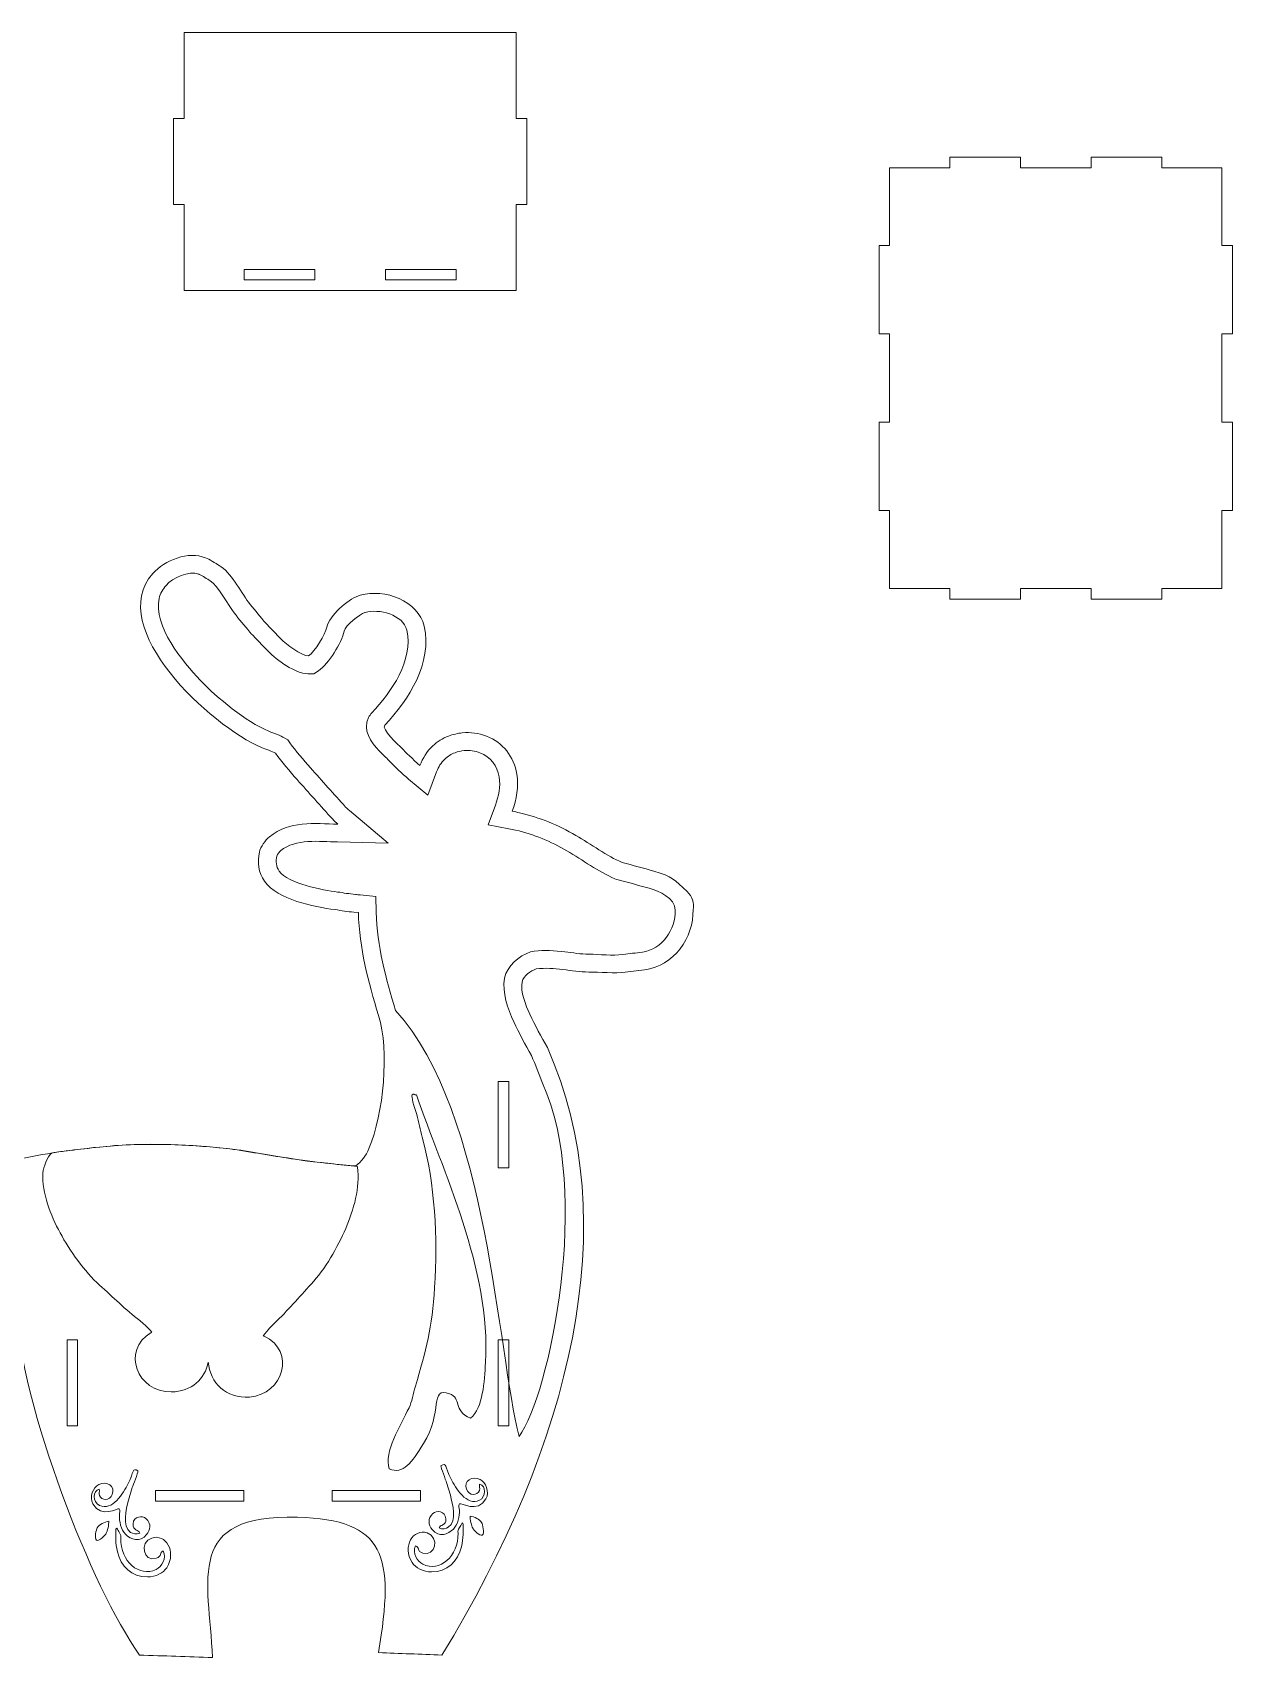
# Model space of a CAD drawing. Header units: centimetres. Extents: x -66 to 64, y -52 to 50.
# Drawn here: x -4 to 63.9, y -51.7 to 40.3 of the extents above; entities that cross this region are included whole.
import ezdxf

# ---------------------------------------------------------------- set-up
doc = ezdxf.new("R2010")
doc.units = ezdxf.units.CM
doc.header["$MEASUREMENT"] = 0
doc.layers.add('layer 1', color=7, linetype='Continuous')

msp = doc.modelspace()

# ---------------------------------------------------------------- linework, layer by layer
at = {"layer": 'layer 1', "color": 250, "lineweight": 9}
for points, knots in [([(4.62192, 25.68553), (4.62192, 25.68553), (23.42192, 25.68553), (23.42192, 25.68553), (23.42192, 25.68553), (23.42192, 25.68553), (23.42192, 30.55219), (23.42192, 30.55219), (23.42192, 30.55219), (23.42192, 30.55219), (24.02192, 30.55219), (24.02192, 30.55219), (24.02192, 30.55219), (24.02192, 30.55219), (24.02192, 35.41887), (24.02192, 35.41887), (24.02192, 35.41887), (24.02192, 35.41887), (23.42192, 35.41887), (23.42192, 35.41887), (23.42192, 35.41887), (23.42192, 35.41887), (23.42192, 40.28553), (23.42192, 40.28553), (23.42192, 40.28553), (23.42192, 40.28553), (4.62192, 40.28553), (4.62192, 40.28553), (4.62192, 40.28553), (4.62192, 40.28553), (4.62192, 35.41887), (4.62192, 35.41887), (4.62192, 35.41887), (4.62192, 35.41887), (4.02192, 35.41887), (4.02192, 35.41887), (4.02192, 35.41887), (4.02192, 35.41887), (4.02192, 30.55219), (4.02192, 30.55219), (4.02192, 30.55219), (4.02192, 30.55219), (4.62192, 30.55219), (4.62192, 30.55219), (4.62192, 30.55219), (4.62192, 30.55219), (4.62192, 25.68553), (4.62192, 25.68553)], [0, 0, 0, 0, 0.07692308, 0.07692308, 0.07692308, 0.07692308, 0.15384615, 0.15384615, 0.15384615, 0.15384615, 0.23076923, 0.23076923, 0.23076923, 0.23076923, 0.30769231, 0.30769231, 0.30769231, 0.30769231, 0.38461538, 0.38461538, 0.38461538, 0.38461538, 0.46153846, 0.46153846, 0.46153846, 0.46153846, 0.53846154, 0.53846154, 0.53846154, 0.53846154, 0.61538462, 0.61538462, 0.61538462, 0.61538462, 0.69230769, 0.69230769, 0.69230769, 0.69230769, 0.76923077, 0.76923077, 0.76923077, 0.76923077, 0.84615385, 0.84615385, 0.84615385, 0.84615385, 1, 1, 1, 1]), ([(63.94923, 13.23454), (63.94923, 13.23454), (63.94923, 18.23454), (63.94923, 18.23454), (63.94923, 18.23454), (63.94923, 18.23454), (63.34923, 18.23454), (63.34923, 18.23454), (63.34923, 18.23454), (63.34923, 18.23454), (63.34923, 23.23453), (63.34923, 23.23453), (63.34923, 23.23453), (63.34923, 23.23453), (63.94923, 23.23453), (63.94923, 23.23453), (63.94923, 23.23453), (63.94923, 23.23453), (63.94923, 28.23453), (63.94923, 28.23453), (63.94923, 28.23453), (63.94923, 28.23453), (63.34923, 28.23453), (63.34923, 28.23453), (63.34923, 28.23453), (63.34923, 28.23453), (63.34923, 32.63453), (63.34923, 32.63453), (63.34923, 32.63453), (63.34923, 32.63453), (59.94923, 32.63453), (59.94923, 32.63453), (59.94923, 32.63453), (59.94923, 32.63453), (59.94923, 33.23453), (59.94923, 33.23453), (59.94923, 33.23453), (59.94923, 33.23453), (55.94923, 33.23453), (55.94923, 33.23453), (55.94923, 33.23453), (55.94923, 33.23453), (55.94923, 32.63453), (55.94923, 32.63453), (55.94923, 32.63453), (55.94923, 32.63453), (51.94924, 32.63453), (51.94924, 32.63453), (51.94924, 32.63453), (51.94924, 32.63453), (51.94924, 33.23453), (51.94924, 33.23453), (51.94924, 33.23453), (51.94924, 33.23453), (47.94924, 33.23453), (47.94924, 33.23453), (47.94924, 33.23453), (47.94924, 33.23453), (47.94924, 32.63453), (47.94924, 32.63453), (47.94924, 32.63453), (47.94924, 32.63453), (44.54924, 32.63453), (44.54924, 32.63453), (44.54924, 32.63453), (44.54924, 32.63453), (44.54924, 28.23453), (44.54924, 28.23453), (44.54924, 28.23453), (44.54924, 28.23453), (43.94924, 28.23453), (43.94924, 28.23453), (43.94924, 28.23453), (43.94924, 28.23453), (43.94924, 23.23453), (43.94924, 23.23453), (43.94924, 23.23453), (43.94924, 23.23453), (44.54924, 23.23453), (44.54924, 23.23453), (44.54924, 23.23453), (44.54924, 23.23453), (44.54924, 18.23454), (44.54924, 18.23454), (44.54924, 18.23454), (44.54924, 18.23454), (43.94924, 18.23454), (43.94924, 18.23454), (43.94924, 18.23454), (43.94924, 18.23454), (43.94924, 13.23454), (43.94924, 13.23454), (43.94924, 13.23454), (43.94924, 13.23454), (44.54924, 13.23454), (44.54924, 13.23454), (44.54924, 13.23454), (44.54924, 13.23454), (44.54924, 8.83454), (44.54924, 8.83454), (44.54924, 8.83454), (44.54924, 8.83454), (47.94924, 8.83454), (47.94924, 8.83454), (47.94924, 8.83454), (47.94924, 8.83454), (47.94924, 8.23454), (47.94924, 8.23454), (47.94924, 8.23454), (47.94924, 8.23454), (51.94924, 8.23454), (51.94924, 8.23454), (51.94924, 8.23454), (51.94924, 8.23454), (51.94924, 8.83454), (51.94924, 8.83454), (51.94924, 8.83454), (51.94924, 8.83454), (55.94923, 8.83454), (55.94923, 8.83454), (55.94923, 8.83454), (55.94923, 8.83454), (55.94923, 8.23454), (55.94923, 8.23454), (55.94923, 8.23454), (55.94923, 8.23454), (59.94923, 8.23454), (59.94923, 8.23454), (59.94923, 8.23454), (59.94923, 8.23454), (59.94923, 8.83454), (59.94923, 8.83454), (59.94923, 8.83454), (59.94923, 8.83454), (63.34923, 8.83454), (63.34923, 8.83454), (63.34923, 8.83454), (63.34923, 8.83454), (63.34923, 13.23454), (63.34923, 13.23454), (63.34923, 13.23454), (63.34923, 13.23454), (63.94923, 13.23454), (63.94923, 13.23454)], [0, 0, 0, 0, 0.02702703, 0.02702703, 0.02702703, 0.02702703, 0.05405405, 0.05405405, 0.05405405, 0.05405405, 0.08108108, 0.08108108, 0.08108108, 0.08108108, 0.10810811, 0.10810811, 0.10810811, 0.10810811, 0.13513514, 0.13513514, 0.13513514, 0.13513514, 0.16216216, 0.16216216, 0.16216216, 0.16216216, 0.18918919, 0.18918919, 0.18918919, 0.18918919, 0.21621622, 0.21621622, 0.21621622, 0.21621622, 0.24324324, 0.24324324, 0.24324324, 0.24324324, 0.27027027, 0.27027027, 0.27027027, 0.27027027, 0.2972973, 0.2972973, 0.2972973, 0.2972973, 0.32432432, 0.32432432, 0.32432432, 0.32432432, 0.35135135, 0.35135135, 0.35135135, 0.35135135, 0.37837838, 0.37837838, 0.37837838, 0.37837838, 0.40540541, 0.40540541, 0.40540541, 0.40540541, 0.43243243, 0.43243243, 0.43243243, 0.43243243, 0.45945946, 0.45945946, 0.45945946, 0.45945946, 0.48648649, 0.48648649, 0.48648649, 0.48648649, 0.51351351, 0.51351351, 0.51351351, 0.51351351, 0.54054054, 0.54054054, 0.54054054, 0.54054054, 0.56756757, 0.56756757, 0.56756757, 0.56756757, 0.59459459, 0.59459459, 0.59459459, 0.59459459, 0.62162162, 0.62162162, 0.62162162, 0.62162162, 0.64864865, 0.64864865, 0.64864865, 0.64864865, 0.67567568, 0.67567568, 0.67567568, 0.67567568, 0.7027027, 0.7027027, 0.7027027, 0.7027027, 0.72972973, 0.72972973, 0.72972973, 0.72972973, 0.75675676, 0.75675676, 0.75675676, 0.75675676, 0.78378378, 0.78378378, 0.78378378, 0.78378378, 0.81081081, 0.81081081, 0.81081081, 0.81081081, 0.83783784, 0.83783784, 0.83783784, 0.83783784, 0.86486486, 0.86486486, 0.86486486, 0.86486486, 0.89189189, 0.89189189, 0.89189189, 0.89189189, 0.91891892, 0.91891892, 0.91891892, 0.91891892, 0.94594595, 0.94594595, 0.94594595, 0.94594595, 1, 1, 1, 1]), ([(8.02192, 26.28553), (8.02192, 26.28553), (12.02192, 26.28553), (12.02192, 26.28553), (12.02192, 26.28553), (12.02192, 26.28553), (12.02192, 26.88553), (12.02192, 26.88553), (12.02192, 26.88553), (12.02192, 26.88553), (8.02192, 26.88553), (8.02192, 26.88553), (8.02192, 26.88553), (8.02192, 26.88553), (8.02192, 26.28553), (8.02192, 26.28553)], [0, 0, 0, 0, 0.2, 0.2, 0.2, 0.2, 0.4, 0.4, 0.4, 0.4, 0.6, 0.6, 0.6, 0.6, 1, 1, 1, 1]), ([(16.02192, 26.28553), (16.02192, 26.28553), (20.02192, 26.28553), (20.02192, 26.28553), (20.02192, 26.28553), (20.02192, 26.28553), (20.02192, 26.88553), (20.02192, 26.88553), (20.02192, 26.88553), (20.02192, 26.88553), (16.02192, 26.88553), (16.02192, 26.88553), (16.02192, 26.88553), (16.02192, 26.88553), (16.02192, 26.28553), (16.02192, 26.28553)], [0, 0, 0, 0, 0.2, 0.2, 0.2, 0.2, 0.4, 0.4, 0.4, 0.4, 0.6, 0.6, 0.6, 0.6, 1, 1, 1, 1]), ([(14.35032, -23.84317), (14.65976, -23.58425), (14.91388, -23.26359), (15.08466, -22.86079), (15.08466, -22.86079), (15.92802, -20.87196), (16.24682, -17.32056), (15.6323, -15.33706), (15.6323, -15.33706), (15.02648, -13.3817), (14.54388, -11.51884), (14.48798, -9.50848), (14.48798, -9.50848), (14.48798, -9.50848), (14.22762, -9.48472), (14.22762, -9.48472), (14.22762, -9.48472), (13.88382, -9.453), (13.51884, -9.38852), (13.17413, -9.34118), (13.17413, -9.34118), (11.96149, -9.1749), (9.91313, -8.7891), (9.17779, -7.7309), (9.17779, -7.7309), (8.83493, -7.23752), (8.76117, -6.65862), (8.88755, -6.07928), (8.88755, -6.07928), (8.95145, -5.7865), (9.22693, -5.40774), (9.45573, -5.21998), (9.45573, -5.21998), (10.57327, -4.30278), (12.00141, -4.47268), (13.33246, -4.50278), (13.33246, -4.50278), (13.22596, -4.4129), (13.12519, -4.32862), (13.01651, -4.20754), (13.01651, -4.20754), (12.35271, -3.46788), (11.68035, -2.7313), (11.02013, -1.97892), (11.02013, -1.97892), (10.60627, -1.50722), (10.15519, -0.99996), (9.79119, -0.48786), (9.79119, -0.48786), (9.64031, -0.39268), (9.19517, -0.24338), (9.03593, -0.17676), (9.03593, -0.17676), (6.12147, 1.04206), (0.13457, 6.61548), (2.85077, 9.67282), (2.85077, 9.67282), (3.52225, 10.42874), (4.87559, 10.96658), (5.84159, 10.5648), (5.84159, 10.5648), (6.06167, 10.48386), (6.40071, 10.25584), (6.60999, 10.13644), (6.60999, 10.13644), (7.27179, 9.75906), (7.81331, 8.67196), (8.26881, 8.05664), (8.26881, 8.05664), (8.54179, 7.68786), (8.84983, 7.34922), (9.13429, 6.98988), (9.13429, 6.98988), (9.13429, 6.98988), (10.10455, 5.98388), (10.10455, 5.98388), (10.10455, 5.98388), (10.39257, 5.6854), (11.26243, 5.02336), (11.66655, 5.01102), (11.66655, 5.01102), (12.03857, 5.26456), (12.61437, 6.23602), (12.70511, 6.63976), (12.70511, 6.63976), (12.86111, 7.33384), (13.85174, 8.16736), (14.49286, 8.41568), (14.49286, 8.41568), (14.52926, 8.4298), (14.56088, 8.44026), (14.59852, 8.45068), (14.59852, 8.45068), (15.98118, 8.8337), (17.8769, 8.13928), (18.2111, 6.69022), (18.2111, 6.69022), (18.68282, 4.64492), (17.35648, 2.54748), (15.98654, 1.10318), (15.98654, 1.10318), (15.75998, 0.86432), (16.7552, -0.00334), (16.96274, -0.22216), (16.96274, -0.22216), (17.14142, -0.41062), (17.56848, -0.84178), (17.9747, -1.18392), (17.9747, -1.18392), (18.13492, -0.76044), (18.3544, -0.39394), (18.69184, -0.08064), (18.69184, -0.08064), (18.95418, 0.163), (19.2621, 0.35202), (19.59616, 0.48014), (19.59616, 0.48014), (19.84414, 0.57524), (20.10474, 0.63616), (20.369, 0.66214), (20.369, 0.66214), (20.83092, 0.70754), (21.30226, 0.6459), (21.73504, 0.4773), (21.73504, 0.4773), (22.66986, 0.11308), (23.29062, -0.68618), (23.45138, -1.67266), (23.45138, -1.67266), (23.56634, -2.37812), (23.4409, -3.0963), (23.19334, -3.77336), (23.19334, -3.77336), (23.33256, -3.80024), (23.4715, -3.8292), (23.6105, -3.86118), (23.6105, -3.86118), (24.74514, -4.12244), (25.79796, -4.55426), (26.8009, -5.14588), (26.8009, -5.14588), (27.63162, -5.63586), (28.56582, -6.29954), (29.41798, -6.6808), (29.41798, -6.6808), (30.02086, -6.82684), (30.6195, -6.99228), (31.21498, -7.16568), (31.21498, -7.16568), (32.24338, -7.4651), (32.37144, -7.63848), (33.09122, -8.3168), (33.09122, -8.3168), (33.37908, -8.58808), (33.49882, -8.96074), (33.42396, -9.34274), (33.42396, -9.34274), (33.4644, -10.9223), (32.34176, -12.52666), (30.68446, -12.73984), (30.68446, -12.73984), (30.68446, -12.73984), (29.5849, -12.88126), (29.5849, -12.88126), (29.5849, -12.88126), (29.02608, -12.95288), (28.11896, -12.87548), (27.52264, -12.86872), (27.52264, -12.86872), (26.55194, -12.85758), (25.58216, -12.56934), (24.5537, -12.68832), (24.5537, -12.68832), (24.2409, -12.79368), (23.82122, -13.0749), (23.75334, -13.4179), (23.75334, -13.4179), (23.64298, -13.9765), (23.95912, -14.75732), (24.19124, -15.25224), (24.19124, -15.25224), (24.49382, -15.89742), (24.82874, -16.52446), (25.18092, -17.14372), (25.18092, -17.14372), (29.6277, -26.97633), (26.49422, -39.64033), (19.21094, -51.51267), (19.21094, -51.51267), (18.01486, -51.46667), (16.8188, -51.42067), (15.62274, -51.37467), (15.62274, -51.37467), (16.55846, -45.88933), (16.02936, -43.84829), (11.03649, -43.71817), (11.03649, -43.71817), (4.67141, -43.55235), (6.00967, -47.11303), (6.23811, -51.65071), (6.23811, -51.65071), (4.85801, -51.60469), (3.47795, -51.55869), (2.09785, -51.51267), (2.09785, -51.51267), (-0.63465, -47.58109), (-4.51701, -37.75785), (-4.96723, -31.49061), (-4.96723, -31.49061), (-5.97295, -31.73849), (-7.05067, -31.84411), (-8.07617, -31.73459), (-8.07617, -31.73459), (-9.18197, -31.61651), (-10.36681, -31.21149), (-11.16909, -30.41319), (-11.16909, -30.41319), (-11.71459, -29.87043), (-12.09439, -29.20095), (-11.99135, -28.40669), (-11.99135, -28.40669), (-11.89583, -27.67047), (-11.42457, -27.13095), (-10.93357, -26.61617), (-10.93357, -26.61617), (-8.18933, -23.73911), (-3.56167, -23.09081), (0.22181, -22.73481), (0.22181, -22.73481), (2.50225, -22.51855), (5.69199, -22.61639), (7.95143, -22.98525), (7.95143, -22.98525), (9.08177, -23.16979), (10.20813, -23.36325), (11.34203, -23.52767), (11.34203, -23.52767), (11.95057, -23.61589), (13.51808, -23.76541), (14.35032, -23.84317)], [0, 0, 0, 0, 0.01639344, 0.01639344, 0.01639344, 0.01639344, 0.03278689, 0.03278689, 0.03278689, 0.03278689, 0.04918033, 0.04918033, 0.04918033, 0.04918033, 0.06557377, 0.06557377, 0.06557377, 0.06557377, 0.08196721, 0.08196721, 0.08196721, 0.08196721, 0.09836066, 0.09836066, 0.09836066, 0.09836066, 0.1147541, 0.1147541, 0.1147541, 0.1147541, 0.13114754, 0.13114754, 0.13114754, 0.13114754, 0.14754098, 0.14754098, 0.14754098, 0.14754098, 0.16393443, 0.16393443, 0.16393443, 0.16393443, 0.18032787, 0.18032787, 0.18032787, 0.18032787, 0.19672131, 0.19672131, 0.19672131, 0.19672131, 0.21311475, 0.21311475, 0.21311475, 0.21311475, 0.2295082, 0.2295082, 0.2295082, 0.2295082, 0.24590164, 0.24590164, 0.24590164, 0.24590164, 0.26229508, 0.26229508, 0.26229508, 0.26229508, 0.27868852, 0.27868852, 0.27868852, 0.27868852, 0.29508197, 0.29508197, 0.29508197, 0.29508197, 0.31147541, 0.31147541, 0.31147541, 0.31147541, 0.32786885, 0.32786885, 0.32786885, 0.32786885, 0.3442623, 0.3442623, 0.3442623, 0.3442623, 0.36065574, 0.36065574, 0.36065574, 0.36065574, 0.37704918, 0.37704918, 0.37704918, 0.37704918, 0.39344262, 0.39344262, 0.39344262, 0.39344262, 0.40983607, 0.40983607, 0.40983607, 0.40983607, 0.42622951, 0.42622951, 0.42622951, 0.42622951, 0.44262295, 0.44262295, 0.44262295, 0.44262295, 0.45901639, 0.45901639, 0.45901639, 0.45901639, 0.47540984, 0.47540984, 0.47540984, 0.47540984, 0.49180328, 0.49180328, 0.49180328, 0.49180328, 0.50819672, 0.50819672, 0.50819672, 0.50819672, 0.52459016, 0.52459016, 0.52459016, 0.52459016, 0.54098361, 0.54098361, 0.54098361, 0.54098361, 0.55737705, 0.55737705, 0.55737705, 0.55737705, 0.57377049, 0.57377049, 0.57377049, 0.57377049, 0.59016393, 0.59016393, 0.59016393, 0.59016393, 0.60655738, 0.60655738, 0.60655738, 0.60655738, 0.62295082, 0.62295082, 0.62295082, 0.62295082, 0.63934426, 0.63934426, 0.63934426, 0.63934426, 0.6557377, 0.6557377, 0.6557377, 0.6557377, 0.67213115, 0.67213115, 0.67213115, 0.67213115, 0.68852459, 0.68852459, 0.68852459, 0.68852459, 0.70491803, 0.70491803, 0.70491803, 0.70491803, 0.72131148, 0.72131148, 0.72131148, 0.72131148, 0.73770492, 0.73770492, 0.73770492, 0.73770492, 0.75409836, 0.75409836, 0.75409836, 0.75409836, 0.7704918, 0.7704918, 0.7704918, 0.7704918, 0.78688525, 0.78688525, 0.78688525, 0.78688525, 0.80327869, 0.80327869, 0.80327869, 0.80327869, 0.81967213, 0.81967213, 0.81967213, 0.81967213, 0.83606557, 0.83606557, 0.83606557, 0.83606557, 0.85245902, 0.85245902, 0.85245902, 0.85245902, 0.86885246, 0.86885246, 0.86885246, 0.86885246, 0.8852459, 0.8852459, 0.8852459, 0.8852459, 0.90163934, 0.90163934, 0.90163934, 0.90163934, 0.91803279, 0.91803279, 0.91803279, 0.91803279, 0.93442623, 0.93442623, 0.93442623, 0.93442623, 0.95081967, 0.95081967, 0.95081967, 0.95081967, 0.96721311, 0.96721311, 0.96721311, 0.96721311, 1, 1, 1, 1]), ([(18.80074, -30.71531), (18.97932, -27.90039), (18.82792, -24.86257), (18.09976, -22.22011), (18.09976, -22.22011), (17.98112, -21.78959), (17.92952, -21.37149), (17.78642, -20.93064), (17.78642, -20.93064), (17.25266, -19.28548), (17.66334, -19.91394), (17.77266, -19.81112), (17.77266, -19.81112), (19.2354, -24.09541), (22.00976, -29.71925), (21.68324, -34.96391), (21.68324, -34.96391), (21.61506, -36.06221), (21.55064, -37.48819), (20.82768, -38.11695), (20.82768, -38.11695), (19.8165, -37.66841), (20.34114, -36.97059), (19.64084, -36.72633), (19.64084, -36.72633), (18.4839, -36.32273), (19.30972, -37.76963), (18.17076, -39.54985), (18.17076, -39.54985), (17.4871, -40.61833), (17.0327, -41.32573), (16.23448, -40.97351), (16.23448, -40.97351), (15.91424, -40.01487), (16.85866, -38.56595), (17.3558, -37.52155), (17.3558, -37.52155), (17.51754, -37.18191), (17.5896, -36.74063), (17.71898, -36.30009), (17.71898, -36.30009), (18.31358, -34.27535), (18.65564, -33.00233), (18.80074, -30.71531)], [0, 0, 0, 0, 0.08333333, 0.08333333, 0.08333333, 0.08333333, 0.16666667, 0.16666667, 0.16666667, 0.16666667, 0.25, 0.25, 0.25, 0.25, 0.33333333, 0.33333333, 0.33333333, 0.33333333, 0.41666667, 0.41666667, 0.41666667, 0.41666667, 0.5, 0.5, 0.5, 0.5, 0.58333333, 0.58333333, 0.58333333, 0.58333333, 0.66666667, 0.66666667, 0.66666667, 0.66666667, 0.75, 0.75, 0.75, 0.75, 0.83333333, 0.83333333, 0.83333333, 0.83333333, 1, 1, 1, 1]), ([(23.00204, -19.07226), (23.00204, -19.07226), (22.40204, -19.07226), (22.40204, -19.07226), (22.40204, -19.07226), (22.40204, -19.07226), (22.40204, -23.93893), (22.40204, -23.93893), (22.40204, -23.93893), (22.40204, -23.93893), (23.00204, -23.93893), (23.00204, -23.93893)], [0, 0, 0, 0, 0.25, 0.25, 0.25, 0.25, 0.5, 0.5, 0.5, 0.5, 1, 1, 1, 1]), ([(-1.99795, -38.53893), (-1.99795, -38.53893), (-1.39795, -38.53893), (-1.39795, -38.53893), (-1.39795, -38.53893), (-1.39795, -38.53893), (-1.39795, -33.67225), (-1.39795, -33.67225), (-1.39795, -33.67225), (-1.39795, -33.67225), (-1.99795, -33.67225), (-1.99795, -33.67225)], [0, 0, 0, 0, 0.25, 0.25, 0.25, 0.25, 0.5, 0.5, 0.5, 0.5, 1, 1, 1, 1]), ([(23.00204, -33.67225), (23.00204, -33.67225), (22.40204, -33.67225), (22.40204, -33.67225), (22.40204, -33.67225), (22.40204, -33.67225), (22.40204, -38.53893), (22.40204, -38.53893), (22.40204, -38.53893), (22.40204, -38.53893), (23.00204, -38.53893), (23.00204, -38.53893)], [0, 0, 0, 0, 0.25, 0.25, 0.25, 0.25, 0.5, 0.5, 0.5, 0.5, 1, 1, 1, 1]), ([(-0.17537, -42.12823), (-0.54477, -42.20299), (-0.55105, -42.85923), (-0.16665, -43.04565), (-0.16665, -43.04565), (0.56079, -43.39839), (1.19343, -42.34599), (1.46141, -41.81119), (1.46141, -41.81119), (1.79959, -41.13625), (1.67285, -40.88697), (2.01355, -41.09559), (2.01355, -41.09559), (2.02087, -41.20289), (1.75077, -41.89511), (1.69771, -42.03191), (1.69771, -42.03191), (1.69771, -42.03191), (1.47587, -42.75805), (1.47587, -42.75805), (1.47587, -42.75805), (1.36793, -43.26171), (1.08321, -44.21787), (1.60149, -44.56977), (1.60149, -44.56977), (1.71421, -44.64629), (1.94361, -44.72497), (2.11515, -44.60837), (2.11515, -44.60837), (2.07271, -44.40931), (1.71717, -44.49127), (1.73851, -44.09299), (1.73851, -44.09299), (1.76317, -43.63289), (2.28721, -43.61849), (2.46777, -43.78697), (2.46777, -43.78697), (2.78905, -44.08681), (2.72849, -44.42857), (2.50743, -44.69917), (2.50743, -44.69917), (2.12405, -45.16843), (1.60701, -44.98203), (1.30597, -44.67257), (1.30597, -44.67257), (1.06183, -44.42159), (0.94563, -43.93975), (0.96745, -43.59735), (0.96745, -43.59735), (0.97525, -43.47483), (1.03637, -43.33991), (0.95837, -43.24527), (0.95837, -43.24527), (0.85697, -43.17099), (-0.04707, -43.80949), (-0.52909, -42.96401), (-0.52909, -42.96401), (-0.75411, -42.56931), (-0.51685, -42.01979), (-0.20331, -41.86595), (-0.20331, -41.86595), (0.24585, -41.64561), (0.75261, -41.93637), (0.56327, -42.42549), (0.56327, -42.42549), (0.41351, -42.81233), (-0.05303, -42.78317), (-0.15845, -42.48897), (-0.15845, -42.48897), (-0.21971, -42.31797), (-0.12543, -42.31615), (-0.17537, -42.12823)], [0, 0, 0, 0, 0.05263158, 0.05263158, 0.05263158, 0.05263158, 0.10526316, 0.10526316, 0.10526316, 0.10526316, 0.15789474, 0.15789474, 0.15789474, 0.15789474, 0.21052632, 0.21052632, 0.21052632, 0.21052632, 0.26315789, 0.26315789, 0.26315789, 0.26315789, 0.31578947, 0.31578947, 0.31578947, 0.31578947, 0.36842105, 0.36842105, 0.36842105, 0.36842105, 0.42105263, 0.42105263, 0.42105263, 0.42105263, 0.47368421, 0.47368421, 0.47368421, 0.47368421, 0.52631579, 0.52631579, 0.52631579, 0.52631579, 0.57894737, 0.57894737, 0.57894737, 0.57894737, 0.63157895, 0.63157895, 0.63157895, 0.63157895, 0.68421053, 0.68421053, 0.68421053, 0.68421053, 0.73684211, 0.73684211, 0.73684211, 0.73684211, 0.78947368, 0.78947368, 0.78947368, 0.78947368, 0.84210526, 0.84210526, 0.84210526, 0.84210526, 0.89473684, 0.89473684, 0.89473684, 0.89473684, 1, 1, 1, 1]), ([(21.3507, -41.83909), (21.7201, -41.91385), (21.72638, -42.57009), (21.34198, -42.75651), (21.34198, -42.75651), (20.61454, -43.10925), (19.9819, -42.05685), (19.71392, -41.52205), (19.71392, -41.52205), (19.37574, -40.84711), (19.50248, -40.59783), (19.16178, -40.80645), (19.16178, -40.80645), (19.15446, -40.91375), (19.42456, -41.60597), (19.47762, -41.74277), (19.47762, -41.74277), (19.47762, -41.74277), (19.69946, -42.46891), (19.69946, -42.46891), (19.69946, -42.46891), (19.8074, -42.97257), (20.09212, -43.92873), (19.57384, -44.28063), (19.57384, -44.28063), (19.46112, -44.35715), (19.23172, -44.43583), (19.06018, -44.31923), (19.06018, -44.31923), (19.10262, -44.12017), (19.45816, -44.20213), (19.43682, -43.80385), (19.43682, -43.80385), (19.41216, -43.34375), (18.88812, -43.32935), (18.70756, -43.49783), (18.70756, -43.49783), (18.38628, -43.79767), (18.44684, -44.13943), (18.6679, -44.41003), (18.6679, -44.41003), (19.05128, -44.87929), (19.56832, -44.69289), (19.86936, -44.38343), (19.86936, -44.38343), (20.1135, -44.13245), (20.2297, -43.65061), (20.20788, -43.30821), (20.20788, -43.30821), (20.20008, -43.18569), (20.13896, -43.05077), (20.21696, -42.95613), (20.21696, -42.95613), (20.31836, -42.88185), (21.2224, -43.52035), (21.70442, -42.67487), (21.70442, -42.67487), (21.92944, -42.28017), (21.69218, -41.73065), (21.37864, -41.57681), (21.37864, -41.57681), (20.92948, -41.35647), (20.42272, -41.64723), (20.61206, -42.13635), (20.61206, -42.13635), (20.76182, -42.52319), (21.22836, -42.49403), (21.33378, -42.19983), (21.33378, -42.19983), (21.39504, -42.02883), (21.30076, -42.02701), (21.3507, -41.83909)], [0, 0, 0, 0, 0.05263158, 0.05263158, 0.05263158, 0.05263158, 0.10526316, 0.10526316, 0.10526316, 0.10526316, 0.15789474, 0.15789474, 0.15789474, 0.15789474, 0.21052632, 0.21052632, 0.21052632, 0.21052632, 0.26315789, 0.26315789, 0.26315789, 0.26315789, 0.31578947, 0.31578947, 0.31578947, 0.31578947, 0.36842105, 0.36842105, 0.36842105, 0.36842105, 0.42105263, 0.42105263, 0.42105263, 0.42105263, 0.47368421, 0.47368421, 0.47368421, 0.47368421, 0.52631579, 0.52631579, 0.52631579, 0.52631579, 0.57894737, 0.57894737, 0.57894737, 0.57894737, 0.63157895, 0.63157895, 0.63157895, 0.63157895, 0.68421053, 0.68421053, 0.68421053, 0.68421053, 0.73684211, 0.73684211, 0.73684211, 0.73684211, 0.78947368, 0.78947368, 0.78947368, 0.78947368, 0.84210526, 0.84210526, 0.84210526, 0.84210526, 0.89473684, 0.89473684, 0.89473684, 0.89473684, 1, 1, 1, 1]), ([(8.00205, -42.80559), (8.00205, -42.80559), (3.00205, -42.80559), (3.00205, -42.80559), (3.00205, -42.80559), (3.00205, -42.80559), (3.00205, -42.20559), (3.00205, -42.20559), (3.00205, -42.20559), (3.00205, -42.20559), (8.00205, -42.20559), (8.00205, -42.20559), (8.00205, -42.20559), (8.00205, -42.20559), (8.00205, -42.80559), (8.00205, -42.80559)], [0, 0, 0, 0, 0.2, 0.2, 0.2, 0.2, 0.4, 0.4, 0.4, 0.4, 0.6, 0.6, 0.6, 0.6, 1, 1, 1, 1]), ([(18.00204, -42.80559), (18.00204, -42.80559), (13.00205, -42.80559), (13.00205, -42.80559), (13.00205, -42.80559), (13.00205, -42.80559), (13.00205, -42.20559), (13.00205, -42.20559), (13.00205, -42.20559), (13.00205, -42.20559), (18.00204, -42.20559), (18.00204, -42.20559), (18.00204, -42.20559), (18.00204, -42.20559), (18.00204, -42.80559), (18.00204, -42.80559)], [0, 0, 0, 0, 0.2, 0.2, 0.2, 0.2, 0.4, 0.4, 0.4, 0.4, 0.6, 0.6, 0.6, 0.6, 1, 1, 1, 1]), ([(0.36011, -43.93497), (0.38987, -44.11061), (0.27451, -44.52129), (0.21719, -44.62767), (0.21719, -44.62767), (0.18207, -44.69283), (-0.18083, -45.10623), (-0.32281, -45.00953), (-0.32281, -45.00953), (-0.47867, -44.90335), (-0.33825, -44.40097), (-0.28545, -44.30563), (-0.28545, -44.30563), (-0.18411, -44.12251), (0.14171, -43.98697), (0.36011, -43.93497)], [0, 0, 0, 0, 0.2, 0.2, 0.2, 0.2, 0.4, 0.4, 0.4, 0.4, 0.6, 0.6, 0.6, 0.6, 1, 1, 1, 1]), ([(20.3553, -44.04063), (20.29928, -44.13485), (20.27088, -44.21543), (20.20824, -44.30509), (20.20824, -44.30509), (20.12158, -44.42905), (20.1202, -44.47543), (20.12522, -44.61919), (20.12522, -44.61919), (20.17058, -45.91783), (19.077, -46.85381), (18.13638, -46.37647), (18.13638, -46.37647), (17.818, -46.21489), (17.51474, -45.75323), (17.72852, -45.32995), (17.72852, -45.32995), (17.95976, -45.41441), (17.77794, -45.63507), (18.12712, -45.74385), (18.12712, -45.74385), (18.86594, -45.97397), (19.09232, -44.84231), (18.37462, -44.60313), (18.37462, -44.60313), (17.59796, -44.34435), (16.949, -45.35531), (17.533, -46.27931), (17.533, -46.27931), (17.72522, -46.58345), (18.13948, -46.80193), (18.62816, -46.80695), (18.62816, -46.80695), (19.5098, -46.81601), (20.1311, -46.19407), (20.32208, -45.38275), (20.32208, -45.38275), (20.38036, -45.13513), (20.40226, -44.92107), (20.41576, -44.69047), (20.41576, -44.69047), (20.41576, -44.69047), (20.41224, -44.21103), (20.41224, -44.21103), (20.41224, -44.21103), (20.404, -44.06853), (20.4318, -44.10957), (20.3553, -44.04063)], [0, 0, 0, 0, 0.07692308, 0.07692308, 0.07692308, 0.07692308, 0.15384615, 0.15384615, 0.15384615, 0.15384615, 0.23076923, 0.23076923, 0.23076923, 0.23076923, 0.30769231, 0.30769231, 0.30769231, 0.30769231, 0.38461538, 0.38461538, 0.38461538, 0.38461538, 0.46153846, 0.46153846, 0.46153846, 0.46153846, 0.53846154, 0.53846154, 0.53846154, 0.53846154, 0.61538462, 0.61538462, 0.61538462, 0.61538462, 0.69230769, 0.69230769, 0.69230769, 0.69230769, 0.76923077, 0.76923077, 0.76923077, 0.76923077, 0.84615385, 0.84615385, 0.84615385, 0.84615385, 1, 1, 1, 1]), ([(20.81522, -43.64583), (20.78546, -43.82147), (20.90082, -44.23215), (20.95814, -44.33853), (20.95814, -44.33853), (20.99326, -44.40369), (21.35616, -44.81709), (21.49814, -44.72039), (21.49814, -44.72039), (21.654, -44.61421), (21.51358, -44.11183), (21.46078, -44.01649), (21.46078, -44.01649), (21.35944, -43.83337), (21.03362, -43.69783), (20.81522, -43.64583)], [0, 0, 0, 0, 0.2, 0.2, 0.2, 0.2, 0.4, 0.4, 0.4, 0.4, 0.6, 0.6, 0.6, 0.6, 1, 1, 1, 1]), ([(0.82003, -44.32977), (0.87605, -44.42399), (0.90445, -44.50457), (0.96709, -44.59423), (0.96709, -44.59423), (1.05375, -44.71819), (1.05513, -44.76457), (1.05011, -44.90833), (1.05011, -44.90833), (1.00475, -46.20697), (2.09833, -47.14295), (3.03895, -46.66561), (3.03895, -46.66561), (3.35733, -46.50403), (3.66059, -46.04237), (3.44681, -45.61909), (3.44681, -45.61909), (3.21557, -45.70355), (3.39739, -45.92421), (3.04821, -46.03299), (3.04821, -46.03299), (2.30939, -46.26311), (2.08301, -45.13145), (2.80071, -44.89227), (2.80071, -44.89227), (3.57737, -44.63349), (4.22633, -45.64445), (3.64233, -46.56845), (3.64233, -46.56845), (3.45011, -46.87259), (3.03585, -47.09107), (2.54717, -47.09609), (2.54717, -47.09609), (1.66553, -47.10515), (1.04423, -46.48321), (0.85325, -45.67189), (0.85325, -45.67189), (0.79497, -45.42427), (0.77307, -45.21021), (0.75957, -44.97961), (0.75957, -44.97961), (0.75957, -44.97961), (0.76309, -44.50017), (0.76309, -44.50017), (0.76309, -44.50017), (0.77133, -44.35767), (0.74353, -44.39871), (0.82003, -44.32977)], [0, 0, 0, 0, 0.07692308, 0.07692308, 0.07692308, 0.07692308, 0.15384615, 0.15384615, 0.15384615, 0.15384615, 0.23076923, 0.23076923, 0.23076923, 0.23076923, 0.30769231, 0.30769231, 0.30769231, 0.30769231, 0.38461538, 0.38461538, 0.38461538, 0.38461538, 0.46153846, 0.46153846, 0.46153846, 0.46153846, 0.53846154, 0.53846154, 0.53846154, 0.53846154, 0.61538462, 0.61538462, 0.61538462, 0.61538462, 0.69230769, 0.69230769, 0.69230769, 0.69230769, 0.76923077, 0.76923077, 0.76923077, 0.76923077, 0.84615385, 0.84615385, 0.84615385, 0.84615385, 1, 1, 1, 1])]:
    msp.add_open_spline(points, degree=3, knots=knots, dxfattribs=at)
at = {"layer": 'layer 1', "color": 114, "lineweight": 9}
for points, knots in [([(23.58258, -39.15625), (25.3003, -36.78451), (27.72096, -25.30809), (24.90888, -19.16316), (24.90888, -19.16316), (24.72072, -18.63422), (24.51148, -18.11284), (24.28128, -17.60078), (24.28128, -17.60078), (23.9249, -16.97242), (23.58542, -16.33442), (23.27862, -15.68026), (23.27862, -15.68026), (22.9363, -14.95034), (22.60398, -14.0343), (22.76448, -13.2224), (22.76448, -13.2224), (22.90654, -12.50384), (23.56344, -11.95822), (24.23194, -11.73306), (24.23194, -11.73306), (24.23194, -11.73306), (24.33248, -11.69918), (24.33248, -11.69918), (24.33248, -11.69918), (24.33248, -11.69918), (24.43786, -11.687), (24.43786, -11.687), (24.43786, -11.687), (25.02444, -11.61914), (25.5954, -11.65936), (26.17894, -11.7288), (26.17894, -11.7288), (26.6256, -11.78196), (27.08428, -11.85564), (27.53416, -11.86078), (27.53416, -11.86078), (28.13162, -11.86762), (28.87762, -11.95566), (29.45656, -11.88146), (29.45656, -11.88146), (29.823, -11.8344), (30.18944, -11.7872), (30.55586, -11.74008), (30.55586, -11.74008), (31.67772, -11.59578), (32.444, -10.45106), (32.4163, -9.36854), (32.4163, -9.36854), (32.39808, -8.6572), (31.536, -8.30902), (30.93318, -8.13348), (30.93318, -8.13348), (30.35222, -7.96434), (29.7688, -7.80294), (29.18066, -7.66046), (29.18066, -7.66046), (29.18066, -7.66046), (29.09076, -7.63868), (29.09076, -7.63868), (29.09076, -7.63868), (29.09076, -7.63868), (29.00632, -7.6009), (29.00632, -7.6009), (29.00632, -7.6009), (28.04942, -7.1728), (27.18906, -6.54512), (26.28878, -6.0141), (26.28878, -6.0141), (25.3779, -5.4768), (24.41562, -5.08092), (23.38434, -4.84348), (23.38434, -4.84348), (23.2575, -4.81428), (23.13004, -4.78776), (23.00224, -4.76308), (23.00224, -4.76308), (23.00224, -4.76308), (21.84022, -4.53872), (21.84022, -4.53872), (21.84022, -4.53872), (21.84022, -4.53872), (22.24664, -3.4272), (22.24664, -3.4272), (22.24664, -3.4272), (22.43026, -2.92504), (22.54358, -2.36914), (22.4565, -1.83478), (22.4565, -1.83478), (22.3532, -1.20092), (21.97162, -0.69666), (21.36914, -0.46194), (21.36914, -0.46194), (21.08404, -0.35086), (20.77178, -0.31112), (20.4676, -0.34102), (20.4676, -0.34102), (20.29316, -0.35818), (20.1208, -0.39824), (19.9571, -0.46102), (19.9571, -0.46102), (19.7434, -0.54298), (19.5456, -0.66342), (19.37774, -0.8193), (19.37774, -0.8193), (19.15838, -1.02298), (19.02262, -1.2627), (18.91748, -1.54062), (18.91748, -1.54062), (18.91748, -1.54062), (18.41388, -2.8717), (18.41388, -2.8717), (18.41388, -2.8717), (18.41388, -2.8717), (17.32534, -1.9549), (17.32534, -1.9549), (17.32534, -1.9549), (16.94596, -1.63536), (16.57302, -1.2761), (16.23132, -0.91576), (16.23132, -0.91576), (16.05204, -0.7267), (15.85312, -0.55172), (15.6717, -0.35958), (15.6717, -0.35958), (15.20092, 0.13904), (14.70492, 0.81556), (15.06804, 1.53154), (15.06804, 1.53154), (15.11724, 1.62856), (15.18034, 1.71796), (15.2552, 1.79686), (15.2552, 1.79686), (16.34934, 2.9504), (17.616, 4.78522), (17.22888, 6.46368), (17.22888, 6.46368), (17.02312, 7.35586), (15.64794, 7.69542), (14.86762, 7.47926), (14.86762, 7.47926), (14.86344, 7.4781), (14.86098, 7.4773), (14.85696, 7.47574), (14.85696, 7.47574), (14.54148, 7.35354), (13.77252, 6.7576), (13.68856, 6.41872), (13.68856, 6.41872), (13.53508, 5.7358), (12.81097, 4.57112), (12.23423, 4.17806), (12.23423, 4.17806), (12.23423, 4.17806), (11.96339, 3.99348), (11.96339, 3.99348), (11.96339, 3.99348), (11.96339, 3.99348), (11.63579, 4.00348), (11.63579, 4.00348), (11.63579, 4.00348), (10.91047, 4.02564), (9.88023, 4.76472), (9.37919, 5.28394), (9.37919, 5.28394), (9.05569, 5.6192), (8.73243, 5.95462), (8.40897, 6.2899), (8.40897, 6.2899), (8.40897, 6.2899), (8.37465, 6.32546), (8.37465, 6.32546), (8.37465, 6.32546), (8.37465, 6.32546), (8.34395, 6.36424), (8.34395, 6.36424), (8.34395, 6.36424), (8.05259, 6.7323), (7.73855, 7.07878), (7.45863, 7.4569), (7.45863, 7.4569), (7.17597, 7.83876), (6.48801, 9.0456), (6.11063, 9.26082), (6.11063, 9.26082), (5.92985, 9.36392), (5.67645, 9.54658), (5.49275, 9.6191), (5.49275, 9.6191), (5.49275, 9.6191), (5.47391, 9.62602), (5.47391, 9.62602), (5.47391, 9.62602), (5.47391, 9.62602), (5.45449, 9.6341), (5.45449, 9.6341), (5.45449, 9.6341), (4.89785, 9.8656), (3.97629, 9.42202), (3.60435, 9.00334), (3.60435, 9.00334), (3.41431, 8.78944), (3.28079, 8.54934), (3.21561, 8.26992), (3.21561, 8.26992), (2.86035, 6.74708), (4.55817, 4.65582), (5.52839, 3.65118), (5.52839, 3.65118), (6.52675, 2.61736), (8.08805, 1.31224), (9.42485, 0.7532), (9.42485, 0.7532), (9.72521, 0.62758), (10.05071, 0.54022), (10.32899, 0.36468), (10.32899, 0.36468), (10.32899, 0.36468), (10.49741, 0.25844), (10.49741, 0.25844), (10.49741, 0.25844), (10.49741, 0.25844), (10.61279, 0.09612), (10.61279, 0.09612), (10.61279, 0.09612), (10.96411, -0.39814), (11.37803, -0.8585), (11.77781, -1.3141), (11.77781, -1.3141), (12.43315, -2.06096), (13.10307, -2.79482), (13.76668, -3.53428), (13.76668, -3.53428), (13.83212, -3.6072), (13.90788, -3.6694), (13.98258, -3.73244), (13.98258, -3.73244), (13.98258, -3.73244), (16.16598, -5.57512), (16.16598, -5.57512), (16.16598, -5.57512), (16.16598, -5.57512), (13.30968, -5.51052), (13.30968, -5.51052), (13.30968, -5.51052), (12.29505, -5.48758), (10.93261, -5.3119), (10.09521, -5.99916), (10.09521, -5.99916), (10.02809, -6.05424), (9.90241, -6.21848), (9.86987, -6.3059), (9.86987, -6.3059), (9.80687, -6.60452), (9.82737, -6.89926), (10.00555, -7.15568), (10.00555, -7.15568), (10.51533, -7.88928), (12.48257, -8.22888), (13.3111, -8.34254), (13.3111, -8.34254), (13.64656, -8.38854), (13.98326, -8.4499), (14.31948, -8.48092), (14.31948, -8.48092), (14.40778, -8.48898), (14.4962, -8.49662), (14.58446, -8.5051), (14.58446, -8.5051), (14.58446, -8.5051), (15.47084, -8.59034), (15.47084, -8.59034), (15.47084, -8.59034), (15.47084, -8.59034), (15.4956, -9.48046), (15.4956, -9.48046), (15.4956, -9.48046), (15.54888, -11.3966), (16.03106, -13.21804), (16.59514, -15.03876), (16.59514, -15.03876), (21.85694, -20.84628), (22.35098, -34.42793), (23.58258, -39.15625)], [0, 0, 0, 0, 0.01388889, 0.01388889, 0.01388889, 0.01388889, 0.02777778, 0.02777778, 0.02777778, 0.02777778, 0.04166667, 0.04166667, 0.04166667, 0.04166667, 0.05555556, 0.05555556, 0.05555556, 0.05555556, 0.06944444, 0.06944444, 0.06944444, 0.06944444, 0.08333333, 0.08333333, 0.08333333, 0.08333333, 0.09722222, 0.09722222, 0.09722222, 0.09722222, 0.11111111, 0.11111111, 0.11111111, 0.11111111, 0.125, 0.125, 0.125, 0.125, 0.13888889, 0.13888889, 0.13888889, 0.13888889, 0.15277778, 0.15277778, 0.15277778, 0.15277778, 0.16666667, 0.16666667, 0.16666667, 0.16666667, 0.18055556, 0.18055556, 0.18055556, 0.18055556, 0.19444444, 0.19444444, 0.19444444, 0.19444444, 0.20833333, 0.20833333, 0.20833333, 0.20833333, 0.22222222, 0.22222222, 0.22222222, 0.22222222, 0.23611111, 0.23611111, 0.23611111, 0.23611111, 0.25, 0.25, 0.25, 0.25, 0.26388889, 0.26388889, 0.26388889, 0.26388889, 0.27777778, 0.27777778, 0.27777778, 0.27777778, 0.29166667, 0.29166667, 0.29166667, 0.29166667, 0.30555556, 0.30555556, 0.30555556, 0.30555556, 0.31944444, 0.31944444, 0.31944444, 0.31944444, 0.33333333, 0.33333333, 0.33333333, 0.33333333, 0.34722222, 0.34722222, 0.34722222, 0.34722222, 0.36111111, 0.36111111, 0.36111111, 0.36111111, 0.375, 0.375, 0.375, 0.375, 0.38888889, 0.38888889, 0.38888889, 0.38888889, 0.40277778, 0.40277778, 0.40277778, 0.40277778, 0.41666667, 0.41666667, 0.41666667, 0.41666667, 0.43055556, 0.43055556, 0.43055556, 0.43055556, 0.44444444, 0.44444444, 0.44444444, 0.44444444, 0.45833333, 0.45833333, 0.45833333, 0.45833333, 0.47222222, 0.47222222, 0.47222222, 0.47222222, 0.48611111, 0.48611111, 0.48611111, 0.48611111, 0.5, 0.5, 0.5, 0.5, 0.51388889, 0.51388889, 0.51388889, 0.51388889, 0.52777778, 0.52777778, 0.52777778, 0.52777778, 0.54166667, 0.54166667, 0.54166667, 0.54166667, 0.55555556, 0.55555556, 0.55555556, 0.55555556, 0.56944444, 0.56944444, 0.56944444, 0.56944444, 0.58333333, 0.58333333, 0.58333333, 0.58333333, 0.59722222, 0.59722222, 0.59722222, 0.59722222, 0.61111111, 0.61111111, 0.61111111, 0.61111111, 0.625, 0.625, 0.625, 0.625, 0.63888889, 0.63888889, 0.63888889, 0.63888889, 0.65277778, 0.65277778, 0.65277778, 0.65277778, 0.66666667, 0.66666667, 0.66666667, 0.66666667, 0.68055556, 0.68055556, 0.68055556, 0.68055556, 0.69444444, 0.69444444, 0.69444444, 0.69444444, 0.70833333, 0.70833333, 0.70833333, 0.70833333, 0.72222222, 0.72222222, 0.72222222, 0.72222222, 0.73611111, 0.73611111, 0.73611111, 0.73611111, 0.75, 0.75, 0.75, 0.75, 0.76388889, 0.76388889, 0.76388889, 0.76388889, 0.77777778, 0.77777778, 0.77777778, 0.77777778, 0.79166667, 0.79166667, 0.79166667, 0.79166667, 0.80555556, 0.80555556, 0.80555556, 0.80555556, 0.81944444, 0.81944444, 0.81944444, 0.81944444, 0.83333333, 0.83333333, 0.83333333, 0.83333333, 0.84722222, 0.84722222, 0.84722222, 0.84722222, 0.86111111, 0.86111111, 0.86111111, 0.86111111, 0.875, 0.875, 0.875, 0.875, 0.88888889, 0.88888889, 0.88888889, 0.88888889, 0.90277778, 0.90277778, 0.90277778, 0.90277778, 0.91666667, 0.91666667, 0.91666667, 0.91666667, 0.93055556, 0.93055556, 0.93055556, 0.93055556, 0.94444444, 0.94444444, 0.94444444, 0.94444444, 0.95833333, 0.95833333, 0.95833333, 0.95833333, 0.97222222, 0.97222222, 0.97222222, 0.97222222, 1, 1, 1, 1]), ([(14.45254, -23.86649), (13.9507, -23.81801), (13.44888, -23.76951), (12.85769, -23.70355), (12.85769, -23.70355), (12.26647, -23.63759), (11.58591, -23.55415), (10.68147, -23.42211), (10.68147, -23.42211), (9.57923, -23.26119), (8.27895, -22.99059), (7.21127, -22.87809), (7.21127, -22.87809), (6.23253, -22.77489), (5.17487, -22.67255), (4.09379, -22.64059), (4.09379, -22.64059), (2.91665, -22.60577), (1.60675, -22.59615), (0.46873, -22.71291), (0.46873, -22.71291), (-0.66929, -22.82967), (-1.78387, -22.94147), (-2.87383, -23.10917), (-2.87383, -23.10917), (-3.08353, -23.28503), (-3.35085, -23.93599), (-3.36361, -24.22935), (-3.36361, -24.22935), (-3.41411, -25.38983), (-2.93209, -26.62195), (-2.38697, -27.62689), (-2.38697, -27.62689), (-1.84095, -28.63349), (-1.00879, -29.81709), (-0.15193, -30.58537), (-0.15193, -30.58537), (0.60185, -31.26121), (1.31485, -31.96337), (2.11347, -32.59029), (2.11347, -32.59029), (2.27003, -32.71319), (2.54653, -32.96239), (2.80971, -33.24005), (2.80971, -33.24005), (2.79567, -33.24753), (2.78151, -33.25547), (2.76697, -33.26409), (2.76697, -33.26409), (1.04089, -34.28441), (1.97525, -36.64963), (3.90269, -36.62791), (3.90269, -36.62791), (5.05471, -36.61495), (5.80517, -35.88593), (5.99623, -34.93309), (5.99623, -34.93309), (6.10435, -36.11075), (6.98863, -37.02353), (8.32837, -36.91609), (8.32837, -36.91609), (10.24975, -36.76205), (10.96465, -34.32155), (9.15281, -33.46273), (9.15281, -33.46273), (9.13753, -33.45549), (9.12273, -33.44885), (9.10805, -33.44269), (9.10805, -33.44269), (9.34483, -33.14221), (9.59749, -32.86883), (9.74219, -32.73221), (9.74219, -32.73221), (10.48033, -32.03509), (11.12637, -31.27091), (11.81541, -30.52919), (11.81541, -30.52919), (12.59871, -29.68603), (13.31954, -28.43149), (13.7716, -27.37929), (13.7716, -27.37929), (14.22284, -26.32885), (14.59056, -25.05799), (14.43454, -23.90697)], [0, 0, 0, 0, 0.04545455, 0.04545455, 0.04545455, 0.04545455, 0.09090909, 0.09090909, 0.09090909, 0.09090909, 0.13636364, 0.13636364, 0.13636364, 0.13636364, 0.18181818, 0.18181818, 0.18181818, 0.18181818, 0.22727273, 0.22727273, 0.22727273, 0.22727273, 0.27272727, 0.27272727, 0.27272727, 0.27272727, 0.31818182, 0.31818182, 0.31818182, 0.31818182, 0.36363636, 0.36363636, 0.36363636, 0.36363636, 0.40909091, 0.40909091, 0.40909091, 0.40909091, 0.45454545, 0.45454545, 0.45454545, 0.45454545, 0.5, 0.5, 0.5, 0.5, 0.54545455, 0.54545455, 0.54545455, 0.54545455, 0.59090909, 0.59090909, 0.59090909, 0.59090909, 0.63636364, 0.63636364, 0.63636364, 0.63636364, 0.68181818, 0.68181818, 0.68181818, 0.68181818, 0.72727273, 0.72727273, 0.72727273, 0.72727273, 0.77272727, 0.77272727, 0.77272727, 0.77272727, 0.81818182, 0.81818182, 0.81818182, 0.81818182, 0.86363636, 0.86363636, 0.86363636, 0.86363636, 0.90909091, 0.90909091, 0.90909091, 0.90909091, 1, 1, 1, 1])]:
    msp.add_open_spline(points, degree=3, knots=knots, dxfattribs=at)
at = {"layer": 'layer 1', "color": 250, "lineweight": 9}
for points in [[(23.00204, -19.07226), (23.00204, -19.07226), (23.00204, -23.93893), (23.00204, -23.93893)], [(-1.99795, -33.67225), (-1.99795, -33.67225), (-1.99795, -38.53893), (-1.99795, -38.53893)], [(23.00204, -33.67225), (23.00204, -33.67225), (23.00204, -38.53893), (23.00204, -38.53893)]]:
    msp.add_open_spline(points, degree=3, dxfattribs=at)

doc.saveas('drawing.dxf')
